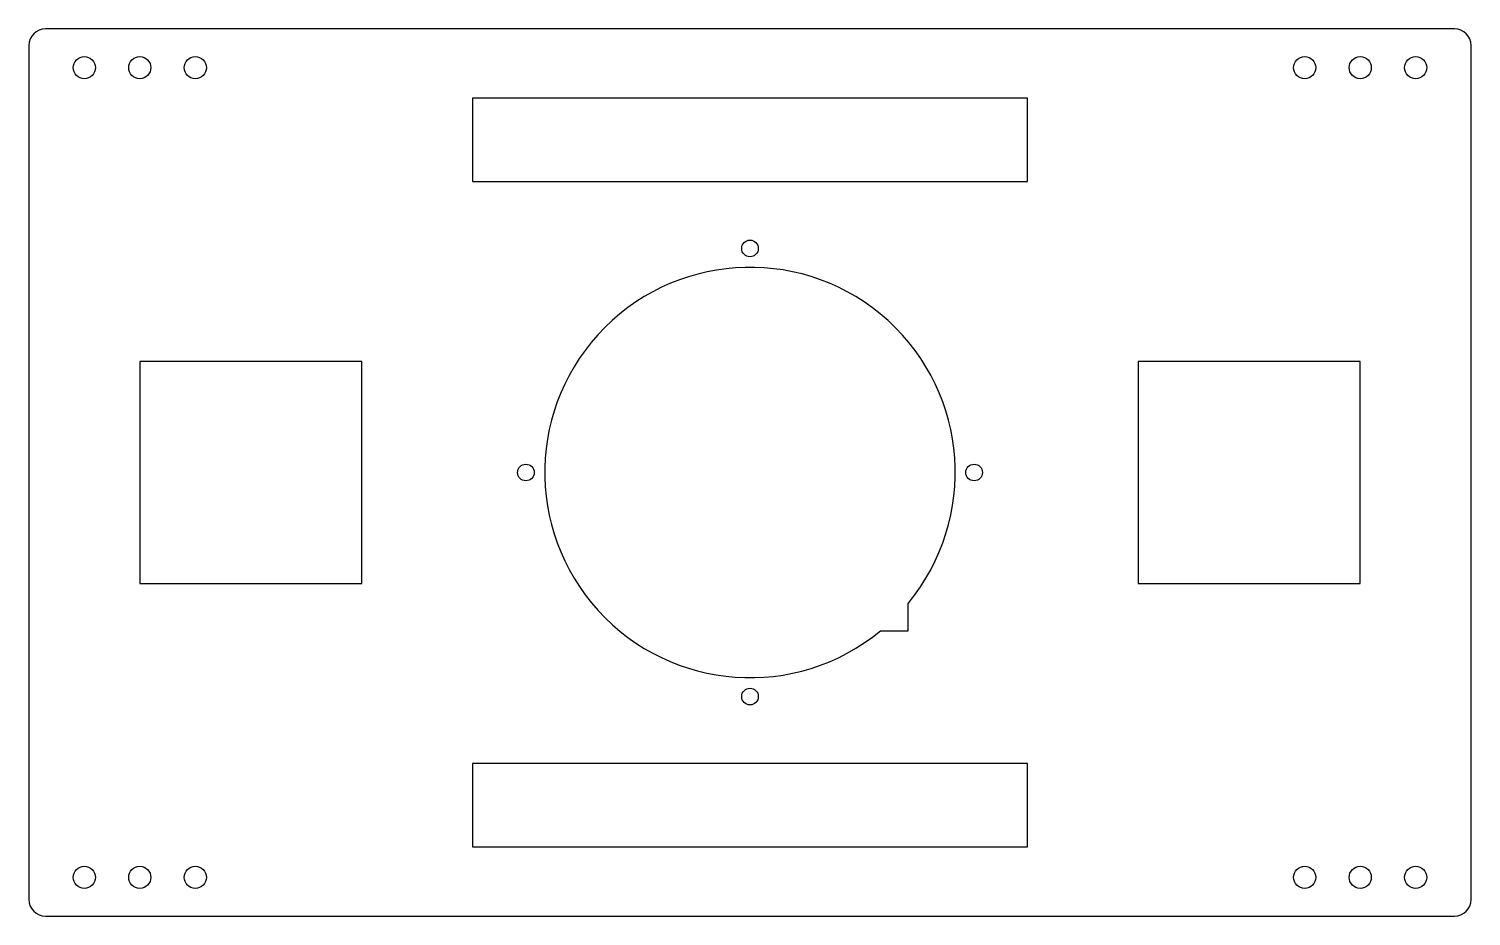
# Model space of a CAD drawing. Header units: millimetres. Extents: x -130 to 130, y -80 to 80.
import ezdxf

# ---------------------------------------------------------------- set-up
doc = ezdxf.new("R2010")
doc.units = ezdxf.units.MM

msp = doc.modelspace()

# ---------------------------------------------------------------- linework, layer by layer
at = {"color": 7, "linetype": 'Continuous', "lineweight": 25}
for p, q in [((127, 80), (-127, 80)), ((-130, 77), (-130, -77)), ((130, -77), (130, 77)), ((50, 67.5), (-50, 67.5)), ((-50, 67.5), (-50, 52.5)), ((50, 52.5), (50, 67.5)), ((-50, 52.5), (50, 52.5)), ((-70, 20), (-110, 20)), ((-110, 20), (-110, -20)), ((-70, -20), (-70, 20)), ((110, 20), (70, 20)), ((70, 20), (70, -20)), ((110, -20), (110, 20)), ((-110, -20), (-70, -20)), ((70, -20), (110, -20)), ((28.54, -28.54), (28.54, -23.54)), ((23.54, -28.54), (28.54, -28.54)), ((-50, -52.5), (-50, -67.5)), ((50, -52.5), (-50, -52.5)), ((50, -67.5), (50, -52.5)), ((-50, -67.5), (50, -67.5)), ((-127, -80), (127, -80))]:
    msp.add_line(p, q, dxfattribs=at)
for centre, radius in [((-120, 73), 2), ((-110, 73), 2), ((-100, 73), 2), ((100, 73), 2), ((110, 73), 2), ((120, 73), 2), ((0, 40.4), 1.5), ((-40.4, 0), 1.5), ((40.4, 0), 1.5), ((0, -40.4), 1.5), ((-120, -73), 2), ((-110, -73), 2), ((-100, -73), 2), ((100, -73), 2), ((110, -73), 2), ((120, -73), 2)]:
    msp.add_circle(centre, radius, dxfattribs=at)
for centre, radius, start, end in [((-127, 77), 3, 90, 180), ((127, 77), 3, 0, 90), ((0, 0), 37, 320.4833, 309.5167), ((-127, -77), 3, 180, 270), ((127, -77), 3, 270, 0)]:
    msp.add_arc(centre, radius, start, end, dxfattribs=at)

doc.saveas('drawing.dxf')
